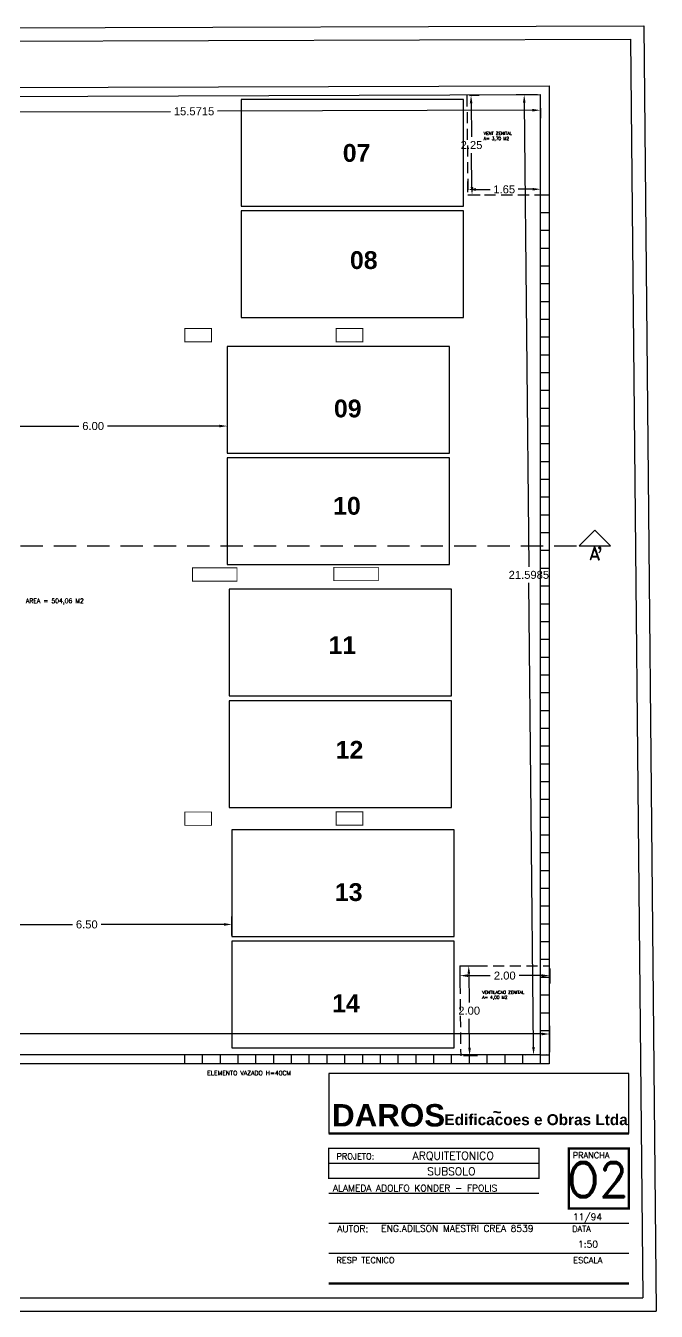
# Model space of a CAD drawing. Header units: millimetres. Extents: x 2200 to 2403, y 2380 to 2511.
# Drawn here: x 2224.92 to 2239.1, y 2421.05 to 2449.96 of the extents above; entities that cross this region are included whole.
import ezdxf

# ---------------------------------------------------------------- set-up
doc = ezdxf.new("R2010")
doc.units = ezdxf.units.MM
doc.linetypes.add('DASHED', pattern=[0.75, 0.5, -0.25])
doc.linetypes.add('HIDDEN', pattern=[0.375, 0.25, -0.125])
doc.styles.add('ROMAND', font='romand', dxfattribs={"height": 0.1})
doc.styles.add('SANSSERIFBOLD', font='sasb____.pfb', dxfattribs={"height": 0.4})
doc.styles.get("Standard").update_dxf_attribs({"font": 'arial.ttf'})
doc.dimstyles.get("Standard").update_dxf_attribs({"dimtxt": 0.18, "dimasz": 0.18, "dimexe": 0.18, "dimexo": 0.0625, "dimgap": 0.09, "dimtad": 0, "dimtih": 1, "dimtoh": 1, "dimdec": 4, "dimzin": 0, "dimdsep": 46, "dimtxsty": 'Standard', "dimcen": 0.09, "dimadec": 0, "dimazin": 0, "dimtfac": 1, "dimtdec": 4, "dimtofl": 0, "dimtmove": 0, "dimatfit": 3, "dimfxl": 1, "dimtolj": 1, "dimtzin": 0, "dimarcsym": 0})

# ---------------------------------------------------------------- blocks, each defined once
blk = doc.blocks.new('*D39')
at = {"color": 0, "lineweight": -2, "transparency": 16777216}
for p, q in [((2223.03, 2429.496), (2223.03, 2429.928)), ((2223.21, 2429.748), (2225.971, 2429.748)), ((2229.379, 2429.748), (2226.619, 2429.748)), ((2229.559, 2429.496), (2229.559, 2429.928))]:
    blk.add_line(p, q, dxfattribs=at)
at = {"color": 0, "transparency": 16777216}
for points in [[(2223.21, 2429.778), (2223.21, 2429.718), (2223.03, 2429.748)], [(2229.379, 2429.778), (2229.379, 2429.718), (2229.559, 2429.748)]]:
    blk.add_solid(points, dxfattribs=at)
at = {"layer": 'DEFPOINTS', "color": 0, "transparency": 16777216}
for p in [(2229.559, 2429.748), (2223.03, 2429.433), (2229.559, 2429.433)]:
    blk.add_point(p, dxfattribs=at)
at = {"color": 0, "transparency": 16777216, "insert": (2226.295, 2429.748), "char_height": 0.18, "attachment_point": 5}
blk.add_mtext('\\A1;6.50', dxfattribs=at)
blk = doc.blocks.new('*D40')
at = {"color": 0, "lineweight": -2, "transparency": 16777216}
for p, q in [((2223.424, 2441.971), (2223.424, 2440.779)), ((2229.453, 2441.971), (2229.453, 2440.779)), ((2223.604, 2440.959), (2226.114, 2440.959)), ((2229.273, 2440.959), (2226.762, 2440.959))]:
    blk.add_line(p, q, dxfattribs=at)
at = {"color": 0, "transparency": 16777216}
for points in [[(2223.604, 2440.989), (2223.604, 2440.929), (2223.424, 2440.959)], [(2229.273, 2440.989), (2229.273, 2440.929), (2229.453, 2440.959)]]:
    blk.add_solid(points, dxfattribs=at)
at = {"layer": 'DEFPOINTS', "color": 0, "transparency": 16777216}
for p in [(2223.424, 2442.033), (2229.453, 2442.033), (2229.453, 2440.959)]:
    blk.add_point(p, dxfattribs=at)
at = {"color": 0, "transparency": 16777216, "insert": (2226.438, 2440.959), "char_height": 0.18, "attachment_point": 5}
blk.add_mtext('\\A1;6.00', dxfattribs=at)
blk = doc.blocks.new('*D43')
at = {"color": 0, "lineweight": -2, "transparency": 16777216}
for p, q in [((2220.92, 2448.299), (2220.922, 2447.832)), ((2236.492, 2448.351), (2236.493, 2447.884)), ((2221.101, 2448.013), (2228.181, 2448.036)), ((2236.313, 2448.063), (2229.233, 2448.04))]:
    blk.add_line(p, q, dxfattribs=at)
at = {"color": 0, "transparency": 16777216}
for points in [[(2221.101, 2448.043), (2221.101, 2447.983), (2220.921, 2448.012)], [(2236.313, 2448.093), (2236.313, 2448.033), (2236.493, 2448.064)]]:
    blk.add_solid(points, dxfattribs=at)
at = {"layer": 'DEFPOINTS', "color": 0, "transparency": 16777216}
for p in [(2220.92, 2448.362), (2236.491, 2448.414), (2236.493, 2448.064)]:
    blk.add_point(p, dxfattribs=at)
at = {"color": 0, "transparency": 16777216, "insert": (2228.707, 2448.038), "char_height": 0.18, "attachment_point": 5}
blk.add_mtext('\\A1;15.5715', dxfattribs=at)
blk = doc.blocks.new('*D44')
at = {"color": 0, "lineweight": -2, "transparency": 16777216}
for p, q in [((2236.429, 2448.413), (2235.95, 2448.408)), ((2236.132, 2448.23), (2236.234, 2437.793)), ((2236.339, 2426.992), (2236.237, 2437.429)), ((2236.64, 2426.815), (2236.161, 2426.811))]:
    blk.add_line(p, q, dxfattribs=at)
at = {"color": 0, "transparency": 16777216}
for points in [[(2236.162, 2448.23), (2236.102, 2448.23), (2236.13, 2448.41)], [(2236.369, 2426.993), (2236.309, 2426.992), (2236.341, 2426.812)]]:
    blk.add_solid(points, dxfattribs=at)
at = {"layer": 'DEFPOINTS', "color": 0, "transparency": 16777216}
for p in [(2236.13, 2448.41), (2236.491, 2448.414), (2236.703, 2426.816)]:
    blk.add_point(p, dxfattribs=at)
at = {"color": 0, "transparency": 16777216, "insert": (2236.235, 2437.611), "char_height": 0.18, "attachment_point": 5}
blk.add_mtext('\\A1;21.5985', dxfattribs=at)
blk = doc.blocks.new('*D45')
at = {"color": 0, "lineweight": -2, "transparency": 16777216}
for p, q in [((2209.076, 2426.879), (2209.076, 2427.464)), ((2236.703, 2426.879), (2236.703, 2427.464)), ((2209.256, 2427.284), (2222.355, 2427.284)), ((2236.523, 2427.284), (2223.424, 2427.284))]:
    blk.add_line(p, q, dxfattribs=at)
at = {"color": 0, "transparency": 16777216}
for points in [[(2209.256, 2427.314), (2209.256, 2427.254), (2209.076, 2427.284)], [(2236.523, 2427.314), (2236.523, 2427.254), (2236.703, 2427.284)]]:
    blk.add_solid(points, dxfattribs=at)
at = {"layer": 'DEFPOINTS', "color": 0, "transparency": 16777216}
for p in [(2209.076, 2427.284), (2209.076, 2426.816), (2236.703, 2426.816)]:
    blk.add_point(p, dxfattribs=at)
at = {"color": 0, "transparency": 16777216, "insert": (2222.889, 2427.284), "char_height": 0.18, "attachment_point": 5}
blk.add_mtext('\\A1;27.6262', dxfattribs=at)
blk = doc.blocks.new('*D60')
at = {"color": 0, "lineweight": -2, "transparency": 16777216}
for p, q in [((2234.745, 2428.817), (2235.063, 2428.82)), ((2234.885, 2428.638), (2234.891, 2427.99)), ((2234.901, 2426.978), (2234.894, 2427.626)), ((2234.765, 2426.797), (2235.082, 2426.8))]:
    blk.add_line(p, q, dxfattribs=at)
at = {"color": 0, "transparency": 16777216}
for points in [[(2234.915, 2428.638), (2234.855, 2428.638), (2234.883, 2428.818)], [(2234.931, 2426.979), (2234.871, 2426.978), (2234.902, 2426.798)]]:
    blk.add_solid(points, dxfattribs=at)
at = {"layer": 'DEFPOINTS', "color": 0, "transparency": 16777216}
for p in [(2234.683, 2428.816), (2234.883, 2428.818), (2234.703, 2426.796)]:
    blk.add_point(p, dxfattribs=at)
at = {"color": 0, "transparency": 16777216, "insert": (2234.893, 2427.808), "char_height": 0.18, "attachment_point": 5}
blk.add_mtext('\\A1;2.00', dxfattribs=at)
blk = doc.blocks.new('*D61')
at = {"color": 0, "lineweight": -2, "transparency": 16777216}
for p, q in [((2234.683, 2428.754), (2234.683, 2428.417)), ((2234.863, 2428.597), (2235.368, 2428.597)), ((2236.523, 2428.597), (2236.018, 2428.597)), ((2236.703, 2428.754), (2236.703, 2428.417))]:
    blk.add_line(p, q, dxfattribs=at)
at = {"color": 0, "transparency": 16777216}
for points in [[(2234.863, 2428.627), (2234.863, 2428.567), (2234.683, 2428.597)], [(2236.523, 2428.627), (2236.523, 2428.567), (2236.703, 2428.597)]]:
    blk.add_solid(points, dxfattribs=at)
at = {"layer": 'DEFPOINTS', "color": 0, "transparency": 16777216}
for p in [(2234.683, 2428.816), (2236.703, 2428.816), (2236.703, 2428.597)]:
    blk.add_point(p, dxfattribs=at)
at = {"color": 0, "transparency": 16777216, "insert": (2235.693, 2428.597), "char_height": 0.18, "attachment_point": 5}
blk.add_mtext('\\A1;2.00', dxfattribs=at)
blk = doc.blocks.new('*D62')
at = {"color": 0, "lineweight": -2, "transparency": 16777216}
for p, q in [((2234.904, 2448.398), (2235.115, 2448.4)), ((2234.937, 2448.218), (2234.945, 2447.461)), ((2234.956, 2446.339), (2234.948, 2447.097)), ((2234.926, 2446.159), (2235.137, 2446.161))]:
    blk.add_line(p, q, dxfattribs=at)
at = {"color": 0, "transparency": 16777216}
for points in [[(2234.967, 2448.219), (2234.907, 2448.218), (2234.935, 2448.398)], [(2234.986, 2446.339), (2234.926, 2446.339), (2234.957, 2446.159)]]:
    blk.add_solid(points, dxfattribs=at)
at = {"layer": 'DEFPOINTS', "color": 0, "transparency": 16777216}
for p in [(2234.842, 2448.397), (2234.935, 2448.398), (2234.863, 2446.158)]:
    blk.add_point(p, dxfattribs=at)
at = {"color": 0, "transparency": 16777216, "insert": (2234.946, 2447.279), "char_height": 0.18, "attachment_point": 5}
blk.add_mtext('\\A1;2.25', dxfattribs=at)
blk = doc.blocks.new('*D63')
at = {"color": 0, "lineweight": -2, "transparency": 16777216}
for p, q in [((2234.863, 2446.221), (2234.862, 2446.461)), ((2236.499, 2446.226), (2236.498, 2446.466)), ((2235.043, 2446.281), (2235.365, 2446.282)), ((2236.319, 2446.286), (2235.997, 2446.284))]:
    blk.add_line(p, q, dxfattribs=at)
at = {"color": 0, "transparency": 16777216}
for points in [[(2235.043, 2446.311), (2235.043, 2446.251), (2234.863, 2446.281)], [(2236.318, 2446.316), (2236.319, 2446.256), (2236.499, 2446.286)]]:
    blk.add_solid(points, dxfattribs=at)
at = {"layer": 'DEFPOINTS', "color": 0, "transparency": 16777216}
for p in [(2234.863, 2446.281), (2234.863, 2446.158), (2236.499, 2446.164)]:
    blk.add_point(p, dxfattribs=at)
at = {"color": 0, "transparency": 16777216, "insert": (2235.681, 2446.283), "char_height": 0.18, "attachment_point": 5}
blk.add_mtext('\\A1;1.65', dxfattribs=at)

msp = doc.modelspace()

# ---------------------------------------------------------------- linework, layer by layer
at = {"color": 1}
for p, q in [((2200.7777, 2449.83824), (2238.81728, 2449.96424)), ((2238.81728, 2449.96424), (2239.09993, 2421.0467)), ((2229.76287, 2448.30699), (2229.76287, 2445.90699)), ((2234.76287, 2448.30699), (2229.76287, 2448.30699)), ((2234.76287, 2445.90699), (2234.76287, 2448.30699)), ((2229.76287, 2445.90699), (2234.76287, 2445.90699)), ((2229.76287, 2445.79748), (2229.76287, 2443.39748)), ((2234.76287, 2445.79748), (2229.76287, 2445.79748)), ((2234.76287, 2443.39748), (2234.76287, 2445.79748)), ((2229.76287, 2443.39748), (2234.76287, 2443.39748)), ((2229.45306, 2442.75218), (2229.45306, 2440.35218)), ((2234.45306, 2442.75218), (2229.45306, 2442.75218)), ((2234.45306, 2440.35218), (2234.45306, 2442.75218)), ((2229.45306, 2440.35218), (2234.45306, 2440.35218)), ((2229.45306, 2440.24267), (2229.45306, 2437.84267)), ((2234.45306, 2440.24267), (2229.45306, 2440.24267)), ((2234.45306, 2437.84267), (2234.45306, 2440.24267)), ((2229.45306, 2437.84267), (2234.45306, 2437.84267)), ((2229.49872, 2437.28802), (2229.49872, 2434.88802)), ((2234.49872, 2437.28802), (2229.49872, 2437.28802)), ((2234.49872, 2434.88802), (2234.49872, 2437.28802)), ((2229.49872, 2434.88802), (2234.49872, 2434.88802)), ((2234.49872, 2434.77851), (2229.49872, 2434.77851)), ((2229.49872, 2434.77851), (2229.49872, 2432.37851)), ((2234.49872, 2432.37851), (2234.49872, 2434.77851)), ((2229.49872, 2432.37851), (2234.49872, 2432.37851)), ((2229.5592, 2431.87891), (2229.5592, 2429.47891)), ((2234.5592, 2431.87891), (2229.5592, 2431.87891)), ((2234.5592, 2429.47891), (2234.5592, 2431.87891)), ((2229.5592, 2429.47891), (2234.5592, 2429.47891)), ((2229.5592, 2429.3694), (2229.5592, 2426.9694)), ((2234.5592, 2429.3694), (2229.5592, 2429.3694)), ((2234.5592, 2426.9694), (2234.5592, 2429.3694)), ((2229.5592, 2426.9694), (2234.5592, 2426.9694)), ((2200.7777, 2421.0467), (2239.09993, 2421.0467))]:
    msp.add_line(p, q, dxfattribs=at)
for p, q in [((2201.3777, 2449.54022), (2238.52021, 2449.66325)), ((2238.52021, 2449.66325), (2238.79698, 2421.3467)), ((2220.76935, 2448.56146), (2236.6895, 2448.6142)), ((2236.6895, 2448.6142), (2236.6895, 2426.61603)), ((2220.92001, 2448.36196), (2236.49145, 2448.41354)), ((2236.49145, 2448.41354), (2236.49145, 2426.81603)), ((2236.49891, 2446.16355), (2236.6895, 2446.16355)), ((2236.49891, 2445.76355), (2236.6895, 2445.76355)), ((2236.49891, 2445.36355), (2236.6895, 2445.36355)), ((2236.49891, 2445.36355), (2236.6895, 2445.36355)), ((2236.49891, 2444.96355), (2236.6895, 2444.96355)), ((2236.49891, 2444.56355), (2236.6895, 2444.56355)), ((2236.49891, 2444.16355), (2236.6895, 2444.16355)), ((2236.49891, 2443.76355), (2236.6895, 2443.76355)), ((2236.49891, 2443.36355), (2236.6895, 2443.36355)), ((2236.49891, 2442.96355), (2236.6895, 2442.96355)), ((2236.49891, 2442.56355), (2236.6895, 2442.56355)), ((2236.49891, 2442.16355), (2236.6895, 2442.16355)), ((2236.49891, 2441.76355), (2236.6895, 2441.76355)), ((2236.49891, 2441.76355), (2236.6895, 2441.76355)), ((2236.49891, 2441.36355), (2236.6895, 2441.36355)), ((2236.49891, 2440.96355), (2236.6895, 2440.96355)), ((2236.49891, 2440.96355), (2236.6895, 2440.96355)), ((2236.49891, 2440.96355), (2236.6895, 2440.96355)), ((2236.49891, 2440.56355), (2236.6895, 2440.56355)), ((2236.49891, 2440.16355), (2236.6895, 2440.16355)), ((2236.49891, 2440.16355), (2236.6895, 2440.16355)), ((2236.49891, 2440.16355), (2236.6895, 2440.16355)), ((2236.49891, 2439.76355), (2236.6895, 2439.76355)), ((2236.49891, 2439.36355), (2236.6895, 2439.36355)), ((2236.49891, 2439.36355), (2236.6895, 2439.36355)), ((2236.49891, 2439.36355), (2236.6895, 2439.36355)), ((2236.49891, 2438.96355), (2236.6895, 2438.96355)), ((2236.49891, 2438.56355), (2236.6895, 2438.56355)), ((2237.72028, 2438.61561), (2237.36673, 2438.26205)), ((2238.07384, 2438.26205), (2237.72028, 2438.61561)), ((2236.49891, 2438.16355), (2236.6895, 2438.16355)), ((2237.36673, 2438.26205), (2238.07384, 2438.26205)), ((2236.49891, 2437.76355), (2236.6895, 2437.76355)), ((2236.49891, 2437.36355), (2236.6895, 2437.36355)), ((2236.49891, 2437.36355), (2236.6895, 2437.36355)), ((2236.49891, 2436.96355), (2236.6895, 2436.96355)), ((2236.49891, 2436.96355), (2236.6895, 2436.96355)), ((2236.49891, 2436.96355), (2236.6895, 2436.96355)), ((2236.49891, 2436.96355), (2236.6895, 2436.96355)), ((2236.49891, 2436.56355), (2236.6895, 2436.56355)), ((2236.49891, 2436.56355), (2236.6895, 2436.56355)), ((2236.49891, 2436.56355), (2236.6895, 2436.56355)), ((2236.49891, 2436.16355), (2236.6895, 2436.16355)), ((2236.49891, 2435.76355), (2236.6895, 2435.76355)), ((2236.49891, 2435.76355), (2236.6895, 2435.76355)), ((2236.49891, 2435.36355), (2236.6895, 2435.36355)), ((2236.49891, 2435.36355), (2236.6895, 2435.36355)), ((2236.49891, 2434.96355), (2236.6895, 2434.96355)), ((2236.49891, 2434.56355), (2236.6895, 2434.56355)), ((2236.49891, 2434.56355), (2236.6895, 2434.56355)), ((2236.49891, 2434.16355), (2236.6895, 2434.16355)), ((2236.49891, 2434.16355), (2236.6895, 2434.16355)), ((2236.49891, 2434.16355), (2236.6895, 2434.16355)), ((2236.49891, 2433.76355), (2236.6895, 2433.76355)), ((2236.49891, 2433.36355), (2236.6895, 2433.36355)), ((2236.49891, 2433.36355), (2236.6895, 2433.36355)), ((2236.49891, 2432.96355), (2236.6895, 2432.96355)), ((2236.49891, 2432.96355), (2236.6895, 2432.96355)), ((2236.49891, 2432.96355), (2236.6895, 2432.96355)), ((2236.49891, 2432.56355), (2236.6895, 2432.56355)), ((2236.49891, 2432.16355), (2236.6895, 2432.16355)), ((2236.49891, 2431.76355), (2236.6895, 2431.76355)), ((2236.49891, 2431.36355), (2236.6895, 2431.36355)), ((2236.49891, 2430.96355), (2236.6895, 2430.96355)), ((2236.49891, 2430.56355), (2236.6895, 2430.56355)), ((2236.49891, 2430.16355), (2236.6895, 2430.16355)), ((2236.49891, 2430.16355), (2236.6895, 2430.16355)), ((2236.49891, 2430.16355), (2236.6895, 2430.16355)), ((2236.49891, 2429.76355), (2236.6895, 2429.76355)), ((2236.49891, 2429.36355), (2236.6895, 2429.36355)), ((2236.49891, 2428.96355), (2236.6895, 2428.96355)), ((2236.49891, 2428.56355), (2236.6895, 2428.56355)), ((2236.49891, 2428.16355), (2236.6895, 2428.16355)), ((2236.49891, 2427.76355), (2236.6895, 2427.76355)), ((2236.49891, 2427.36355), (2236.6895, 2427.36355)), ((2236.49145, 2426.81603), (2209.07632, 2426.81603)), ((2228.49145, 2426.81603), (2228.49145, 2426.61603)), ((2228.89145, 2426.81603), (2228.89145, 2426.61603)), ((2229.29145, 2426.81603), (2229.29145, 2426.61603)), ((2229.29145, 2426.81603), (2229.29145, 2426.61603)), ((2229.69145, 2426.81603), (2229.69145, 2426.61603)), ((2230.09145, 2426.81603), (2230.09145, 2426.61603)), ((2230.49145, 2426.81603), (2230.49145, 2426.61603)), ((2230.89145, 2426.81603), (2230.89145, 2426.61603)), ((2231.29145, 2426.81603), (2231.29145, 2426.61603)), ((2231.69145, 2426.81603), (2231.69145, 2426.61603)), ((2231.69145, 2426.81603), (2231.69145, 2426.61603)), ((2232.09145, 2426.81603), (2232.09145, 2426.61603)), ((2232.49145, 2426.81603), (2232.49145, 2426.61603)), ((2232.89145, 2426.81603), (2232.89145, 2426.61603)), ((2233.29145, 2426.81603), (2233.29145, 2426.61603)), ((2233.69145, 2426.81603), (2233.69145, 2426.61603)), ((2234.09145, 2426.81603), (2234.09145, 2426.61603)), ((2234.49145, 2426.81603), (2234.49145, 2426.61603)), ((2234.89145, 2426.81603), (2234.89145, 2426.61603)), ((2235.29145, 2426.81603), (2235.29145, 2426.61603)), ((2235.29145, 2426.81603), (2235.29145, 2426.61603)), ((2235.69145, 2426.81603), (2235.69145, 2426.61603)), ((2236.09145, 2426.81603), (2236.09145, 2426.61603)), ((2236.49145, 2426.81603), (2236.70255, 2426.81603)), ((2236.49145, 2426.81603), (2236.49145, 2426.61603)), ((2236.6895, 2426.61603), (2208.92635, 2426.61603)), ((2201.3777, 2421.3467), (2238.79698, 2421.3467))]:
    msp.add_line(p, q)
at = {"color": 4, "linetype": 'HIDDEN'}
for p, q in [((2234.84153, 2448.39741), (2234.86342, 2446.15813)), ((2234.86342, 2446.15813), (2236.49891, 2446.16355)), ((2234.68291, 2428.81603), (2234.70265, 2426.79648)), ((2234.68291, 2428.81603), (2236.70255, 2428.81603))]:
    msp.add_line(p, q, dxfattribs=at)
at = {"linetype": 'DASHED'}
msp.add_line((2207.55371, 2438.26205), (2237.36673, 2438.26205), dxfattribs=at)
at = {"color": 4}
for p, q in [((2231.73474, 2426.39675), (2231.73474, 2425.04675)), ((2238.48474, 2426.39675), (2231.73474, 2426.39675)), ((2238.48474, 2425.04675), (2238.48474, 2426.39675)), ((2236.45974, 2423.69675), (2231.73474, 2423.69675)), ((2238.48474, 2423.02175), (2231.73474, 2423.02175)), ((2238.48474, 2422.34675), (2231.73474, 2422.34675))]:
    msp.add_line(p, q, dxfattribs=at)
for points, const_width in [([(2228.50061, 2443.15303), (2229.10061, 2443.15303), (2229.10061, 2442.85303), (2228.50061, 2442.85303)], 0.02), ([(2231.90286, 2443.15187), (2232.50286, 2443.15187), (2232.50286, 2442.85187), (2231.90286, 2442.85187)], 0.02), ([(2228.50061, 2431.97808), (2229.10061, 2431.97808), (2229.10061, 2432.27808), (2228.50061, 2432.27808)], 0.02), ([(2231.90286, 2431.97925), (2232.50286, 2431.97925), (2232.50286, 2432.27925), (2231.90286, 2432.27925)], 0.02), ([(2236.45974, 2424.03425), (2231.73474, 2424.03425), (2231.73474, 2424.70925), (2236.45974, 2424.70925)], 0.03)]:
    msp.add_lwpolyline(points, close=True, dxfattribs=dict(const_width=const_width))
at = {"linetype": 'Continuous', "const_width": 0.02}
for points in [[(2228.67369, 2437.46986), (2228.67352, 2437.76986), (2229.67352, 2437.76986), (2229.67369, 2437.46986)], [(2231.85091, 2437.48221), (2231.85074, 2437.78221), (2232.85074, 2437.78221), (2232.85091, 2437.48221)]]:
    msp.add_lwpolyline(points, close=True, dxfattribs=at)
for points, const_width in [([(2238.48474, 2425.04675), (2231.73474, 2425.04675)], 0.05), ([(2236.45974, 2424.37175), (2231.73474, 2424.37175)], 0.03), ([(2231.73474, 2421.67175), (2238.48474, 2421.67175)], 0.05)]:
    msp.add_lwpolyline(points, dxfattribs=dict(const_width=const_width))
at = {"color": 7, "const_width": 0.05}
msp.add_lwpolyline([(2238.48474, 2424.70925), (2238.48474, 2423.35925), (2237.13474, 2423.35925), (2237.13474, 2424.70925)], close=True, dxfattribs=at)

# ---------------------------------------------------------------- texts
at = {"color": 1}
for s, height, style, p in [('07', 0.4, 'SANSSERIFBOLD', (2232.051, 2446.90325)), ('VENT ZENITAL', 0.07, 'ROMAND', (2235.22016, 2447.50662)), ('A= 3,70 M2', 0.07, 'ROMAND', (2235.22016, 2447.39328)), ('08', 0.4, 'SANSSERIFBOLD', (2232.21242, 2444.49165)), ('09', 0.4, 'SANSSERIFBOLD', (2231.85235, 2441.15415)), ('10', 0.4, 'SANSSERIFBOLD', (2231.83386, 2438.96482)), ('A', 0.3, 'ROMAND', (2237.58487, 2437.94896)), (',', 0.3, 'ROMAND', (2237.75405, 2438.19637)), ('AREA = 504,06 M2', 0.1, 'ROMAND', (2224.92495, 2436.97724)), ('11', 0.4, 'SANSSERIFBOLD', (2231.7308, 2435.82958)), ('12', 0.4, 'SANSSERIFBOLD', (2231.89156, 2433.47678)), ('13', 0.4, 'SANSSERIFBOLD', (2231.874, 2430.27627)), ('VENTILACAO ZENITAL', 0.07, 'ROMAND', (2235.18443, 2428.18803)), ('14', 0.4, 'SANSSERIFBOLD', (2231.8117, 2427.77508)), ('A= 4,00 M2', 0.07, 'ROMAND', (2235.18443, 2428.07469)), ('ELEMENTO VAZADO H=40CM', 0.1, 'ROMAND', (2229.00267, 2426.35608)), ('DAROS ', 0.504, 'SANSSERIFBOLD', (2231.81, 2425.20339)), ('Edificacoes e Obras Ltda', 0.24696, 'SANSSERIFBOLD', (2234.33662, 2425.23338)), ("'", 0.25, 'SANSSERIFBOLD', (2235.27667, 2425.07433)), ('~', 0.25, 'SANSSERIFBOLD', (2235.41899, 2425.40499)), ('PROJETO:', 0.135, 'ROMAND', (2231.90823, 2424.46411)), ('ARQUITETONICO', 0.18, 'ROMAND', (2233.61971, 2424.45639)), ('PRANCHA', 0.135, 'ROMAND', (2237.22065, 2424.48963)), ('SUBSOLO', 0.175284, 'ROMAND', (2233.95025, 2424.10648)), ('O', 0.8, 'ROMAND', (2237.07843, 2423.60542)), ('2', 0.8, 'ROMAND', (2237.79397, 2423.60542)), ('ALAMEDA ADOLFO KONDER - FPOLIS', 0.15, 'ROMAND', (2231.82784, 2423.74218)), ('11/94', 0.15, 'ROMAND', (2237.22523, 2423.09429)), ('AUTOR:', 0.15, 'ROMAND', (2231.9251, 2422.82703)), ('ENG.ADILSON MAESTRI CREA 8539      ', 0.15, 'ROMAND', (2232.91381, 2422.83513)), ('DATA', 0.135, 'ROMAND', (2237.20788, 2422.83062)), ('1:50', 0.15, 'ROMAND', (2237.33869, 2422.47878)), ('RESP TECNICO', 0.135, 'ROMAND', (2231.90823, 2422.12873)), ('ESCALA', 0.135, 'ROMAND', (2237.23342, 2422.12873))]:
    msp.add_text(s, height=height, dxfattribs=dict(at, style=style)).set_placement(p)

# ---------------------------------------------------------------- dimensions: what is measured, and where the dimension line sits
for p1, p2, distance, picture, middle in [((2220.92001, 2448.36196), (2236.49145, 2448.41354), -0.34952, '*D43', (2228.70689, 2448.03823)), ((2236.70255, 2426.81603), (2236.49145, 2448.41354), 0.36155, '*D44', (2236.23547, 2437.61125)), ((2236.70255, 2426.81603), (2209.07632, 2426.81603), -0.46807, '*D45', (2222.88944, 2427.2841))]:
    dim = msp.add_aligned_dim(p1=p1, p2=p2, distance=distance, dimstyle='Standard', dxfattribs=at)
    dim.commit()
    dim.dimension.update_dxf_attribs({"geometry": picture, "text_midpoint": middle})
for p1, p2, distance, text, picture, middle in [((2234.86342, 2446.15813), (2234.84153, 2448.39741), -0.09395, '2.25', '*D62', (2234.94643, 2447.27869)), ((2236.49891, 2446.16355), (2234.86342, 2446.15813), -0.1226, '1.65', '*D63', (2235.68076, 2446.28344)), ((2223.42354, 2442.03313), (2229.45306, 2442.03313), -1.07395, '6.00', '*D40', (2226.4383, 2440.95918)), ((2223.03032, 2429.433), (2229.5592, 2429.433), 0.31502, '6.50', '*D39', (2226.29476, 2429.74802)), ((2234.70265, 2426.79648), (2234.68291, 2428.81603), -0.19986, '2.00', '*D60', (2234.89263, 2427.80821)), ((2234.68291, 2428.81603), (2236.70255, 2428.81603), -0.21911, '2.00', '*D61', (2235.69273, 2428.59692))]:
    dim = msp.add_aligned_dim(p1=p1, p2=p2, distance=distance, text=text, dimstyle='Standard', dxfattribs=at)
    dim.commit()
    dim.dimension.update_dxf_attribs({"geometry": picture, "text_midpoint": middle})

doc.saveas('drawing.dxf')
